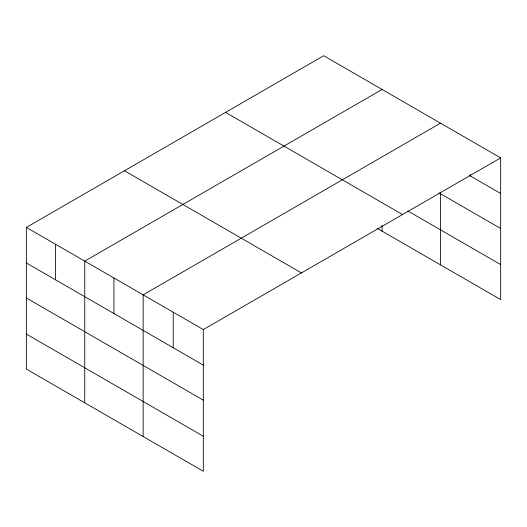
<?xml version="1.0" encoding="UTF-8"?>
<svg xmlns="http://www.w3.org/2000/svg" width="527" height="527" viewBox="0 0 527 527"><rect width="100%" height="100%" fill="white"/><g stroke="black" fill="none" stroke-linecap="round" stroke-linejoin="round"><path stroke-width="0.79" d="M440.486 192.118L440.486 264.857M377.101 228.263L500.65 299.593L500.65 157.902L323.69 55.737L26.35 227.407L26.35 369.098L203.31 471.263L203.31 329.573L26.35 227.407M382.088 89.452L84.748 261.122L84.748 402.812M440.486 123.166L143.146 294.837L143.146 436.527M203.31 329.573L500.65 157.902M469.168 175.28L500.65 193.462M439.057 192.928L500.65 228.481M407.727 210.919L500.65 264.567M225.569 112.389L402.529 214.555M124.471 170.755L301.431 272.92M26.35 262.96L203.31 365.125M26.35 297.986L203.31 400.151M26.35 334.072L203.31 436.237M470.565 174.477L470.565 176.09M382.088 225.444L382.088 231.142M173.225 312.201L173.225 347.761M113.944 277.979L113.944 313.532M55.546 244.264L55.546 279.817"/></g></svg>
